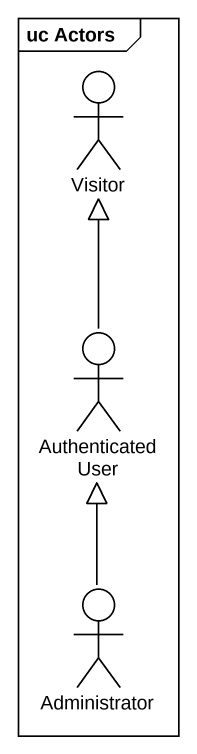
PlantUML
@startuml
mainframe uc Actors
actor Visitor
actor "Authenticated User" as Authenticated_User
actor Administrator
Authenticated_User -up-|> Visitor
Administrator -up-|> Authenticated_User
@enduml
